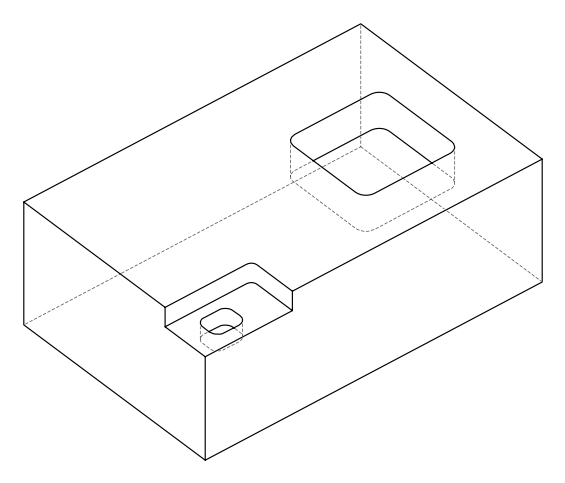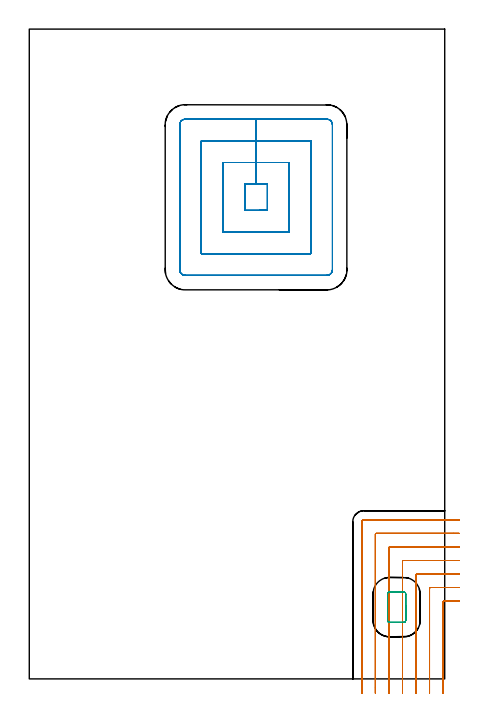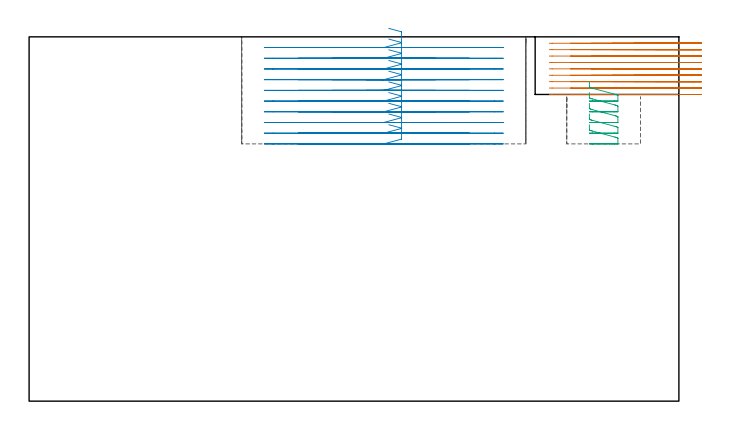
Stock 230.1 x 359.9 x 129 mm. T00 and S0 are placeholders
(PLAN: 3 operations, 1 tool changes, 33.4 min)
(1 MILL_CORNER_NOTCH_RECTANGULAR | CORNER_NOTCH_RECTANGULAR | NXT0201_013 | Follow Part, ap 2.5, ae 75% | 14.73 min | 96529 mm3)
(2 MILL_RECTANGULAR_POCKET | POCKET_RECTANGULAR_STRAIGHT | NXT0201_012 | Follow Part, ap 4, ae 75% | 17.59 min | 386846 mm3)
(3 MILL_RECTANGULAR_POCKET_1 | POCKET_RECTANGULAR_STRAIGHT_1 | NXT0201_012 | Follow Part, ap 4, ae 75% | 1.07 min | 13739 mm3)
(TOOL NXT0201_013 | ENDMILL 10mm | D10 FL30 Z4)
(TOOL NXT0201_012 | ENDMILL 16mm [2P460-1600-NA 1630] | D16 FL38 Z6)
(OP 1 MILL_CORNER_NOTCH_RECTANGULAR)
G17 G21 G94 G90
T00 M6
G54
G17 G0 G90 X238.1 Y43.1 S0 M3
G43 Z139. H0
Z126.733
G94 G1 X235.1 F250.
X229.696 F500.
G3 X229.2 Y42.604 R0.5
G1 Y-5.
Y-8. F250.
G0 Z139.
X238.1 Y50.6
Z126.733
G1 X235.1
X222.196 F500.
G3 X221.7 Y50.104 R0.5
G1 Y-5.
Y-8. F250.
G0 Z139.
X238.1 Y58.1
Z126.733
G1 X235.1
X214.696 F500.
G3 X214.2 Y57.604 R0.5
G1 Y-5.
Y-8. F250.
G0 Z139.
X238.1 Y65.6
Z126.733
G1 X235.1
X207.196 F500.
G3 X206.7 Y65.104 R0.5
G1 Y-5.
Y-8. F250.
G0 Z139.
X238.1 Y73.1
Z126.733
G1 X235.1
X199.697 F500.
G3 X199.2 Y72.603 R0.5
G1 Y-5.
Y-8. F250.
G0 Z139.
X238.1 Y80.6
Z126.733
G1 X235.1
X192.197 F500.
G3 X191.7 Y80.103 R0.5
G1 Y-5.
Y-8. F250.
G0 Z139.
X238.1 Y88.1
Z126.733
G1 X235.1
X185.2 F500.
G3 X184.2 Y87.1 R1.
G1 Y-5.
Y-8. F250.
G0 Z139.
X238.1 Y43.1
Z124.467
G1 X235.1
X229.696 F500.
G3 X229.2 Y42.604 R0.5
G1 Y-5.
Y-8. F250.
G0 Z139.
X238.1 Y50.6
Z124.467
G1 X235.1
X222.196 F500.
G3 X221.7 Y50.104 R0.5
G1 Y-5.
Y-8. F250.
G0 Z139.
X238.1 Y58.1
Z124.467
G1 X235.1
X214.696 F500.
G3 X214.2 Y57.604 R0.5
G1 Y-5.
Y-8. F250.
G0 Z139.
X238.1 Y65.6
Z124.467
G1 X235.1
X207.196 F500.
G3 X206.7 Y65.104 R0.5
G1 Y-5.
Y-8. F250.
G0 Z139.
X238.1 Y73.1
Z124.467
G1 X235.1
X199.697 F500.
G3 X199.2 Y72.603 R0.5
G1 Y-5.
Y-8. F250.
G0 Z139.
X238.1 Y80.6
Z124.467
G1 X235.1
X192.197 F500.
G3 X191.7 Y80.103 R0.5
G1 Y-5.
Y-8. F250.
G0 Z139.
X238.1 Y88.1
Z124.467
G1 X235.1
X185.2 F500.
G3 X184.2 Y87.1 R1.
G1 Y-5.
Y-8. F250.
G0 Z139.
X238.1 Y43.1
Z122.2
G1 X235.1
X229.696 F500.
G3 X229.2 Y42.604 R0.5
G1 Y-5.
Y-8. F250.
G0 Z139.
X238.1 Y50.6
Z122.2
G1 X235.1
X222.196 F500.
G3 X221.7 Y50.104 R0.5
G1 Y-5.
Y-8. F250.
G0 Z139.
X238.1 Y58.1
Z122.2
G1 X235.1
X214.696 F500.
G3 X214.2 Y57.604 R0.5
G1 Y-5.
Y-8. F250.
G0 Z139.
X238.1 Y65.6
Z122.2
G1 X235.1
X207.196 F500.
G3 X206.7 Y65.104 R0.5
G1 Y-5.
Y-8. F250.
G0 Z139.
X238.1 Y73.1
Z122.2
G1 X235.1
X199.697 F500.
G3 X199.2 Y72.603 R0.5
G1 Y-5.
Y-8. F250.
G0 Z139.
X238.1 Y80.6
Z122.2
G1 X235.1
X192.197 F500.
G3 X191.7 Y80.103 R0.5
G1 Y-5.
Y-8. F250.
G0 Z139.
X238.1 Y88.1
Z122.2
G1 X235.1
X185.2 F500.
G3 X184.2 Y87.1 R1.
G1 Y-5.
Y-8. F250.
G0 Z139.
X238.1 Y43.1
Z119.933
G1 X235.1
X229.696 F500.
G3 X229.2 Y42.604 R0.5
G1 Y-5.
Y-8. F250.
G0 Z139.
X238.1 Y50.6
Z119.933
G1 X235.1
X222.196 F500.
G3 X221.7 Y50.104 R0.5
G1 Y-5.
Y-8. F250.
G0 Z139.
X238.1 Y58.1
Z119.933
G1 X235.1
X214.696 F500.
G3 X214.2 Y57.604 R0.5
G1 Y-5.
Y-8. F250.
G0 Z139.
X238.1 Y65.6
Z119.933
G1 X235.1
X207.196 F500.
G3 X206.7 Y65.104 R0.5
G1 Y-5.
Y-8. F250.
G0 Z139.
X238.1 Y73.1
Z119.933
G1 X235.1
X199.697 F500.
G3 X199.2 Y72.603 R0.5
G1 Y-5.
Y-8. F250.
G0 Z139.
X238.1 Y80.6
Z119.933
G1 X235.1
X192.197 F500.
G3 X191.7 Y80.103 R0.5
G1 Y-5.
Y-8. F250.
G0 Z139.
X238.1 Y88.1
Z119.933
G1 X235.1
X185.2 F500.
G3 X184.2 Y87.1 R1.
G1 Y-5.
Y-8. F250.
G0 Z139.
X238.1 Y43.1
Z117.667
G1 X235.1
X229.696 F500.
G3 X229.2 Y42.604 R0.5
G1 Y-5.
Y-8. F250.
G0 Z139.
X238.1 Y50.6
Z117.667
G1 X235.1
X222.196 F500.
G3 X221.7 Y50.104 R0.5
G1 Y-5.
Y-8. F250.
G0 Z139.
X238.1 Y58.1
Z117.667
G1 X235.1
X214.696 F500.
G3 X214.2 Y57.604 R0.5
G1 Y-5.
Y-8. F250.
G0 Z139.
X238.1 Y65.6
Z117.667
G1 X235.1
X207.196 F500.
G3 X206.7 Y65.104 R0.5
G1 Y-5.
Y-8. F250.
G0 Z139.
X238.1 Y73.1
Z117.667
G1 X235.1
X199.697 F500.
G3 X199.2 Y72.603 R0.5
G1 Y-5.
Y-8. F250.
G0 Z139.
X238.1 Y80.6
Z117.667
G1 X235.1
X192.197 F500.
G3 X191.7 Y80.103 R0.5
G1 Y-5.
Y-8. F250.
G0 Z139.
X238.1 Y88.1
Z117.667
G1 X235.1
X185.2 F500.
G3 X184.2 Y87.1 R1.
G1 Y-5.
Y-8. F250.
G0 Z139.
X238.1 Y43.1
Z115.4
G1 X235.1
X229.696 F500.
G3 X229.2 Y42.604 R0.5
G1 Y-5.
Y-8. F250.
G0 Z139.
X238.1 Y50.6
Z115.4
G1 X235.1
X222.196 F500.
G3 X221.7 Y50.104 R0.5
G1 Y-5.
Y-8. F250.
G0 Z139.
X238.1 Y58.1
Z115.4
G1 X235.1
X214.696 F500.
G3 X214.2 Y57.604 R0.5
G1 Y-5.
Y-8. F250.
G0 Z139.
X238.1 Y65.6
Z115.4
G1 X235.1
X207.196 F500.
G3 X206.7 Y65.104 R0.5
G1 Y-5.
Y-8. F250.
G0 Z139.
X238.1 Y73.1
Z115.4
G1 X235.1
X199.697 F500.
G3 X199.2 Y72.603 R0.5
G1 Y-5.
Y-8. F250.
G0 Z139.
X238.1 Y80.6
Z115.4
G1 X235.1
X192.197 F500.
G3 X191.7 Y80.103 R0.5
G1 Y-5.
Y-8. F250.
G0 Z139.
X238.1 Y88.1
Z115.4
G1 X235.1
X185.2 F500.
G3 X184.2 Y87.1 R1.
G1 Y-5.
Y-8. F250.
G0 Z139.
X238.1 Y43.1
Z113.133
G1 X235.1
X229.696 F500.
G3 X229.2 Y42.604 R0.5
G1 Y-5.
Y-8. F250.
G0 Z139.
X238.1 Y50.6
Z113.133
G1 X235.1
X222.196 F500.
G3 X221.7 Y50.104 R0.5
G1 Y-5.
Y-8. F250.
G0 Z139.
X238.1 Y58.1
Z113.133
G1 X235.1
X214.696 F500.
G3 X214.2 Y57.604 R0.5
G1 Y-5.
Y-8. F250.
G0 Z139.
X238.1 Y65.6
Z113.133
G1 X235.1
X207.196 F500.
G3 X206.7 Y65.104 R0.5
G1 Y-5.
Y-8. F250.
G0 Z139.
X238.1 Y73.1
Z113.133
G1 X235.1
X199.697 F500.
G3 X199.2 Y72.603 R0.5
G1 Y-5.
Y-8. F250.
G0 Z139.
X238.1 Y80.6
Z113.133
G1 X235.1
X192.197 F500.
G3 X191.7 Y80.103 R0.5
G1 Y-5.
Y-8. F250.
G0 Z139.
X238.1 Y88.1
Z113.133
G1 X235.1
X185.2 F500.
G3 X184.2 Y87.1 R1.
G1 Y-5.
Y-8. F250.
G0 Z139.
X238.1 Y43.1
Z110.867
G1 X235.1
X229.696 F500.
G3 X229.2 Y42.604 R0.5
G1 Y-5.
Y-8. F250.
G0 Z139.
X238.1 Y50.6
Z110.867
G1 X235.1
X222.196 F500.
G3 X221.7 Y50.104 R0.5
G1 Y-5.
Y-8. F250.
G0 Z139.
X238.1 Y58.1
Z110.867
G1 X235.1
X214.696 F500.
G3 X214.2 Y57.604 R0.5
G1 Y-5.
Y-8. F250.
G0 Z139.
X238.1 Y65.6
Z110.867
G1 X235.1
X207.196 F500.
G3 X206.7 Y65.104 R0.5
G1 Y-5.
Y-8. F250.
G0 Z139.
X238.1 Y73.1
Z110.867
G1 X235.1
X199.697 F500.
G3 X199.2 Y72.603 R0.5
G1 Y-5.
Y-8. F250.
G0 Z139.
X238.1 Y80.6
Z110.867
G1 X235.1
X192.197 F500.
G3 X191.7 Y80.103 R0.5
G1 Y-5.
Y-8. F250.
G0 Z139.
X238.1 Y88.1
Z110.867
G1 X235.1
X185.2 F500.
G3 X184.2 Y87.1 R1.
G1 Y-5.
Y-8. F250.
G0 Z139.
X238.1 Y43.1
Z108.6
G1 X235.1
X229.696 F500.
G3 X229.2 Y42.604 R0.5
G1 Y-5.
Y-8. F250.
G0 Z139.
X238.1 Y50.6
Z108.6
G1 X235.1
X222.196 F500.
G3 X221.7 Y50.104 R0.5
G1 Y-5.
Y-8. F250.
G0 Z139.
X238.1 Y58.1
Z108.6
G1 X235.1
X214.696 F500.
G3 X214.2 Y57.604 R0.5
G1 Y-5.
Y-8. F250.
G0 Z139.
X238.1 Y65.6
Z108.6
G1 X235.1
X207.196 F500.
G3 X206.7 Y65.104 R0.5
G1 Y-5.
Y-8. F250.
G0 Z139.
X238.1 Y73.1
Z108.6
G1 X235.1
X199.697 F500.
G3 X199.2 Y72.603 R0.5
G1 Y-5.
Y-8. F250.
G0 Z139.
X238.1 Y80.6
Z108.6
G1 X235.1
X192.197 F500.
G3 X191.7 Y80.103 R0.5
G1 Y-5.
Y-8. F250.
G0 Z139.
X238.1 Y88.1
Z108.6
G1 X235.1
X185.2 F500.
G3 X184.2 Y87.1 R1.
G1 Y-5.
Y-8. F250.
G0 Z139.
M5
M2
(OP 2 MILL_RECTANGULAR_POCKET)
G17 G21 G94 G90
T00 M6
G54
G17 G0 G90 X127.359 Y259.5 S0 M3
G43 Z139. H1
Z132.
G94 G1 X131.9 Z130.783 F250.
Y274. Z126.898
X125.6 Z125.21
X119.3 F500.
Y259.5
X131.9
Y274.
X125.6
Y286.
X107.3
Y247.5
X143.9
Y286.
X125.6
Y298.
X95.3
Y235.5
X155.9
Y298.
X125.6
Y310.
X86.4
G3 X83.3 Y306.9 R3.1
G1 Y226.6
G3 X86.4 Y223.5 R3.1
G1 X164.8
G3 X167.9 Y226.6 R3.1
G1 Y306.9
G3 X164.8 Y310. R3.1
G1 X125.6
X124.6
G0 X127.359 Y259.5 Z128.21
G1 X131.9 Z126.993 F250.
Y274. Z123.108
X125.6 Z121.42
X119.3 F500.
Y259.5
X131.9
Y274.
X125.6
Y286.
X107.3
Y247.5
X143.9
Y286.
X125.6
Y298.
X95.3
Y235.5
X155.9
Y298.
X125.6
Y310.
X86.4
G3 X83.3 Y306.9 R3.1
G1 Y226.6
G3 X86.4 Y223.5 R3.1
G1 X164.8
G3 X167.9 Y226.6 R3.1
G1 Y306.9
G3 X164.8 Y310. R3.1
G1 X125.6
X124.6
G0 X127.359 Y259.5 Z124.42
G1 X131.9 Z123.203 F250.
Y274. Z119.318
X125.6 Z117.63
X119.3 F500.
Y259.5
X131.9
Y274.
X125.6
Y286.
X107.3
Y247.5
X143.9
Y286.
X125.6
Y298.
X95.3
Y235.5
X155.9
Y298.
X125.6
Y310.
X86.4
G3 X83.3 Y306.9 R3.1
G1 Y226.6
G3 X86.4 Y223.5 R3.1
G1 X164.8
G3 X167.9 Y226.6 R3.1
G1 Y306.9
G3 X164.8 Y310. R3.1
G1 X125.6
X124.6
G0 X127.359 Y259.5 Z120.63
G1 X131.9 Z119.413 F250.
Y274. Z115.528
X125.6 Z113.84
X119.3 F500.
Y259.5
X131.9
Y274.
X125.6
Y286.
X107.3
Y247.5
X143.9
Y286.
X125.6
Y298.
X95.3
Y235.5
X155.9
Y298.
X125.6
Y310.
X86.4
G3 X83.3 Y306.9 R3.1
G1 Y226.6
G3 X86.4 Y223.5 R3.1
G1 X164.8
G3 X167.9 Y226.6 R3.1
G1 Y306.9
G3 X164.8 Y310. R3.1
G1 X125.6
X124.6
G0 X127.359 Y259.5 Z116.84
G1 X131.9 Z115.623 F250.
Y274. Z111.738
X125.6 Z110.05
X119.3 F500.
Y259.5
X131.9
Y274.
X125.6
Y286.
X107.3
Y247.5
X143.9
Y286.
X125.6
Y298.
X95.3
Y235.5
X155.9
Y298.
X125.6
Y310.
X86.4
G3 X83.3 Y306.9 R3.1
G1 Y226.6
G3 X86.4 Y223.5 R3.1
G1 X164.8
G3 X167.9 Y226.6 R3.1
G1 Y306.9
G3 X164.8 Y310. R3.1
G1 X125.6
X124.6
G0 X127.359 Y259.5 Z113.05
G1 X131.9 Z111.833 F250.
Y274. Z107.948
X125.6 Z106.26
X119.3 F500.
Y259.5
X131.9
Y274.
X125.6
Y286.
X107.3
Y247.5
X143.9
Y286.
X125.6
Y298.
X95.3
Y235.5
X155.9
Y298.
X125.6
Y310.
X86.4
G3 X83.3 Y306.9 R3.1
G1 Y226.6
G3 X86.4 Y223.5 R3.1
G1 X164.8
G3 X167.9 Y226.6 R3.1
G1 Y306.9
G3 X164.8 Y310. R3.1
G1 X125.6
X124.6
G0 X127.359 Y259.5 Z109.26
G1 X131.9 Z108.043 F250.
Y274. Z104.158
X125.6 Z102.47
X119.3 F500.
Y259.5
X131.9
Y274.
X125.6
Y286.
X107.3
Y247.5
X143.9
Y286.
X125.6
Y298.
X95.3
Y235.5
X155.9
Y298.
X125.6
Y310.
X86.4
G3 X83.3 Y306.9 R3.1
G1 Y226.6
G3 X86.4 Y223.5 R3.1
G1 X164.8
G3 X167.9 Y226.6 R3.1
G1 Y306.9
G3 X164.8 Y310. R3.1
G1 X125.6
X124.6
G0 X127.359 Y259.5 Z105.47
G1 X131.9 Z104.253 F250.
Y274. Z100.368
X125.6 Z98.68
X119.3 F500.
Y259.5
X131.9
Y274.
X125.6
Y286.
X107.3
Y247.5
X143.9
Y286.
X125.6
Y298.
X95.3
Y235.5
X155.9
Y298.
X125.6
Y310.
X86.4
G3 X83.3 Y306.9 R3.1
G1 Y226.6
G3 X86.4 Y223.5 R3.1
G1 X164.8
G3 X167.9 Y226.6 R3.1
G1 Y306.9
G3 X164.8 Y310. R3.1
G1 X125.6
X124.6
G0 X127.359 Y259.5 Z101.68
G1 X131.9 Z100.463 F250.
Y274. Z96.578
X125.6 Z94.89
X119.3 F500.
Y259.5
X131.9
Y274.
X125.6
Y286.
X107.3
Y247.5
X143.9
Y286.
X125.6
Y298.
X95.3
Y235.5
X155.9
Y298.
X125.6
Y310.
X86.4
G3 X83.3 Y306.9 R3.1
G1 Y226.6
G3 X86.4 Y223.5 R3.1
G1 X164.8
G3 X167.9 Y226.6 R3.1
G1 Y306.9
G3 X164.8 Y310. R3.1
G1 X125.6
X124.6
G0 X127.359 Y259.5 Z97.89
G1 X131.9 Z96.673 F250.
Y274. Z92.788
X125.6 Z91.1
X119.3 F500.
Y259.5
X131.9
Y274.
X125.6
Y286.
X107.3
Y247.5
X143.9
Y286.
X125.6
Y298.
X95.3
Y235.5
X155.9
Y298.
X125.6
Y310.
X86.4
G3 X83.3 Y306.9 R3.1
G1 Y226.6
G3 X86.4 Y223.5 R3.1
G1 X164.8
G3 X167.9 Y226.6 R3.1
G1 Y306.9
G3 X164.8 Y310. R3.1
G1 X125.6
X124.6
G0 Z139.
M5
M2
(OP 3 MILL_RECTANGULAR_POCKET_1)
G17 G21 G94 G90
T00 M6
G54
G17 G0 G90 X198.4 Y39.113 S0 M3
G43 Z139. H1
Z113.05
G94 G1 Y32.5 Z111.278 F250.
Y32.39 Z111.249
X198.457 Y32.118 Z111.174
X198.575 Y31.866 Z111.099
X198.748 Y31.648 Z111.025
X198.966 Y31.475 Z110.95
X199.218 Y31.357 Z110.876
X199.49 Y31.3 Z110.801
X207.41 Z108.679
X207.682 Y31.357 Z108.605
X207.934 Y31.475 Z108.53
X208.152 Y31.648 Z108.456
X208.325 Y31.866 Z108.381
X208.443 Y32.118 Z108.307
X208.5 Y32.39 Z108.232
Y32.5 Z108.203
Y39.75 Z106.26
Y47. F500.
G3 X207.3 Y48.2 R1.2
G1 X199.6
G3 X198.4 Y47. R1.2
G1 Y32.5
G3 X199.6 Y31.3 R1.2
G1 X207.3
G3 X208.5 Y32.5 R1.2
G1 Y39.75
Y40.75
G0 X198.4 Y39.113 Z109.26
G1 Y32.5 Z107.488 F250.
Y32.39 Z107.459
X198.457 Y32.118 Z107.384
X198.575 Y31.866 Z107.31
X198.748 Y31.648 Z107.235
X198.966 Y31.475 Z107.16
X199.218 Y31.357 Z107.086
X199.49 Y31.3 Z107.011
X207.41 Z104.889
X207.682 Y31.357 Z104.815
X207.934 Y31.475 Z104.74
X208.152 Y31.648 Z104.666
X208.325 Y31.866 Z104.591
X208.443 Y32.118 Z104.517
X208.5 Y32.39 Z104.442
Y32.5 Z104.413
Y39.75 Z102.47
Y47. F500.
G3 X207.3 Y48.2 R1.2
G1 X199.6
G3 X198.4 Y47. R1.2
G1 Y32.5
G3 X199.6 Y31.3 R1.2
G1 X207.3
G3 X208.5 Y32.5 R1.2
G1 Y39.75
Y40.75
G0 X198.4 Y39.113 Z105.47
G1 Y32.5 Z103.698 F250.
Y32.39 Z103.669
X198.457 Y32.118 Z103.594
X198.575 Y31.866 Z103.52
X198.748 Y31.648 Z103.445
X198.966 Y31.475 Z103.37
X199.218 Y31.357 Z103.296
X199.49 Y31.3 Z103.221
X207.41 Z101.099
X207.682 Y31.357 Z101.025
X207.934 Y31.475 Z100.95
X208.152 Y31.648 Z100.876
X208.325 Y31.866 Z100.801
X208.443 Y32.118 Z100.727
X208.5 Y32.39 Z100.652
Y32.5 Z100.623
Y39.75 Z98.68
Y47. F500.
G3 X207.3 Y48.2 R1.2
G1 X199.6
G3 X198.4 Y47. R1.2
G1 Y32.5
G3 X199.6 Y31.3 R1.2
G1 X207.3
G3 X208.5 Y32.5 R1.2
G1 Y39.75
Y40.75
G0 X198.4 Y39.113 Z101.68
G1 Y32.5 Z99.908 F250.
Y32.39 Z99.879
X198.457 Y32.118 Z99.804
X198.575 Y31.866 Z99.73
X198.748 Y31.648 Z99.655
X198.966 Y31.475 Z99.58
X199.218 Y31.357 Z99.506
X199.49 Y31.3 Z99.431
X207.41 Z97.309
X207.682 Y31.357 Z97.235
X207.934 Y31.475 Z97.16
X208.152 Y31.648 Z97.086
X208.325 Y31.866 Z97.011
X208.443 Y32.118 Z96.937
X208.5 Y32.39 Z96.862
Y32.5 Z96.833
Y39.75 Z94.89
Y47. F500.
G3 X207.3 Y48.2 R1.2
G1 X199.6
G3 X198.4 Y47. R1.2
G1 Y32.5
G3 X199.6 Y31.3 R1.2
G1 X207.3
G3 X208.5 Y32.5 R1.2
G1 Y39.75
Y40.75
G0 X198.4 Y39.113 Z97.89
G1 Y32.5 Z96.118 F250.
Y32.39 Z96.089
X198.457 Y32.118 Z96.014
X198.575 Y31.866 Z95.94
X198.748 Y31.648 Z95.865
X198.966 Y31.475 Z95.79
X199.218 Y31.357 Z95.716
X199.49 Y31.3 Z95.641
X207.41 Z93.519
X207.682 Y31.357 Z93.445
X207.934 Y31.475 Z93.37
X208.152 Y31.648 Z93.296
X208.325 Y31.866 Z93.221
X208.443 Y32.118 Z93.147
X208.5 Y32.39 Z93.072
Y32.5 Z93.043
Y39.75 Z91.1
Y47. F500.
G3 X207.3 Y48.2 R1.2
G1 X199.6
G3 X198.4 Y47. R1.2
G1 Y32.5
G3 X199.6 Y31.3 R1.2
G1 X207.3
G3 X208.5 Y32.5 R1.2
G1 Y39.75
Y40.75
G0 Z139.
M5
M2
